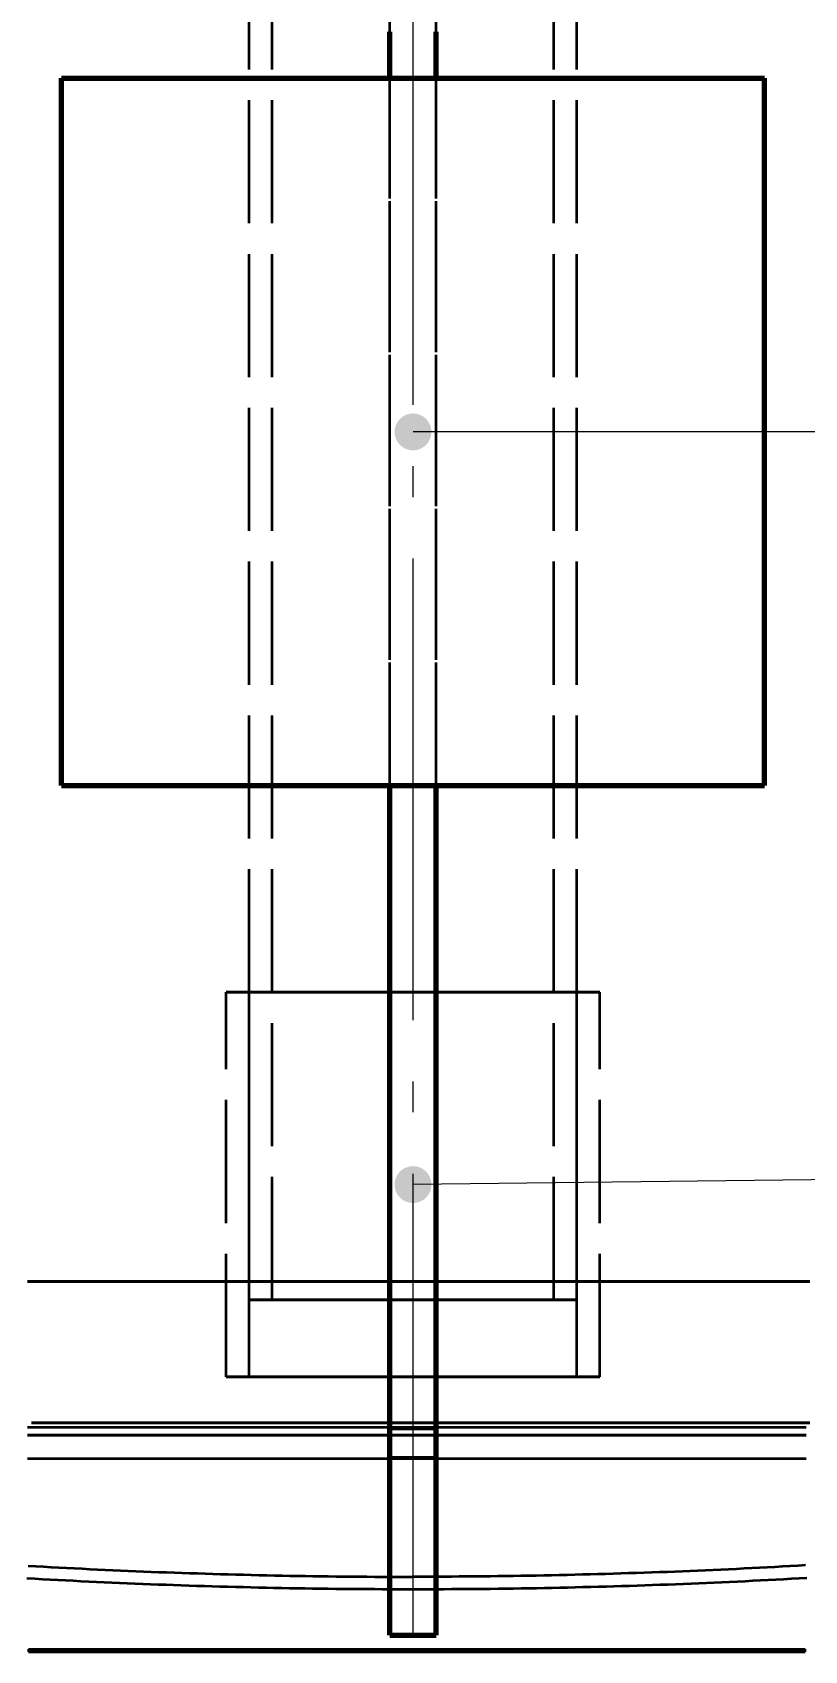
# Model space of a CAD drawing. Header units: millimetres. Extents: x 0 to 2382, y 0 to 420.
# Drawn here: x 145.8 to 170.9, y 167.8 to 220.4 of the extents above; entities that cross this region are included whole.
import ezdxf

# ---------------------------------------------------------------- set-up
doc = ezdxf.new("R2010")
doc.units = ezdxf.units.MM
doc.linetypes.add('IRAM-E-TRAZOS', pattern=[5, 4, -1])
doc.linetypes.add('IRAM-F-TRAZO-PUNTO', pattern=[20, 15, -2, 1, -2])
for name, color, linetype, lineweight in [('01-VISIBLE', 7, 'CONTINUOUS', 70), ('02-OCULTA', 4, 'IRAM-E-TRAZOS', 35), ('03-EJE', 1, 'IRAM-F-TRAZO-PUNTO', 18), ('04-COTA', 3, 'CONTINUOUS', 18), ('08-FINA', 5, 'CONTINUOUS', 18)]:
    doc.layers.add(name, color=color, linetype=linetype, lineweight=lineweight)
doc.styles.add('ISO3098', font='isocpeur.ttf')
doc.dimstyles.new('FLAMA-IRAM', dxfattribs={"dimtxt": 3.5, "dimasz": 3.5, "dimexe": 2, "dimexo": 1.5, "dimgap": 1, "dimtad": 1, "dimdec": 1, "dimtxsty": 'ISO3098', "dimblk": 'IRAM_FLECHA', "dimblk1": 'IRAM_FLECHA', "dimblk2": 'IRAM_FLECHA', "dimcen": 2.5, "dimclrd": 256, "dimclre": 256, "dimclrt": 256, "dimazin": 3, "dimtfac": 1, "dimtmove": 0, "dimatfit": 3, "dimlwd": 18, "dimlwe": 18})

# ---------------------------------------------------------------- blocks, each defined once
blk = doc.blocks.new('IRAM_FLECHA')
blk.add_solid([(0, 0), (-1, 0.125), (-1, -0.125)])

msp = doc.modelspace()

# ---------------------------------------------------------------- hatches: boundary and pattern name
at = {"layer": '08-FINA'}
h = msp.add_hatch(color=7, dxfattribs=at)
h.dxf.hatch_style = 1
edge = h.paths.add_edge_path()
edge.add_arc((158.188, 207.446), 0.6, 0, 360)
h = msp.add_hatch(color=7, dxfattribs=at)
h.dxf.hatch_style = 1
edge = h.paths.add_edge_path()
edge.add_arc((158.188, 182.978), 0.6, 0, 360)

# ---------------------------------------------------------------- linework, layer by layer
at = {"layer": '01-VISIBLE'}
for p, q in [((157.438, 218.946), (157.438, 220.446)), ((158.938, 218.946), (158.938, 220.446)), ((146.764, 195.946), (146.764, 218.946)), ((169.612, 195.946), (169.612, 218.946)), ((157.438, 168.328), (157.438, 195.946)), ((158.938, 168.328), (158.938, 195.946)), ((157.438, 168.328), (158.938, 168.328))]:
    msp.add_line(p, q, dxfattribs=at)
for points in [[(146.764, 218.946), (147.015, 218.946), (147.267, 218.946), (147.518, 218.946), (147.769, 218.946), (148.02, 218.946), (148.271, 218.946), (148.522, 218.946), (148.773, 218.946), (149.024, 218.946), (149.275, 218.946), (149.526, 218.946), (149.777, 218.946), (150.028, 218.946), (150.279, 218.946), (150.531, 218.946), (150.782, 218.946), (151.033, 218.946), (151.284, 218.946), (151.535, 218.946), (151.786, 218.946), (152.037, 218.946), (152.288, 218.946), (152.539, 218.946), (152.79, 218.946), (153.041, 218.946), (153.292, 218.946), (153.543, 218.946), (153.795, 218.946), (154.046, 218.946), (154.297, 218.946), (154.548, 218.946), (154.799, 218.946), (155.05, 218.946), (155.301, 218.946), (155.552, 218.946), (155.803, 218.946), (156.054, 218.946), (156.305, 218.946), (156.556, 218.946), (156.807, 218.946), (157.058, 218.946), (157.31, 218.946), (157.561, 218.946), (157.812, 218.946), (158.063, 218.946), (158.314, 218.946), (158.565, 218.946), (158.816, 218.946), (159.067, 218.946), (159.318, 218.946), (159.569, 218.946), (159.82, 218.946), (160.071, 218.946), (160.322, 218.946), (160.574, 218.946), (160.825, 218.946), (161.076, 218.946), (161.327, 218.946), (161.578, 218.946), (161.829, 218.946), (162.08, 218.946), (162.331, 218.946), (162.582, 218.946), (162.833, 218.946), (163.084, 218.946), (163.335, 218.946), (163.586, 218.946), (163.838, 218.946), (164.089, 218.946), (164.34, 218.946), (164.591, 218.946), (164.842, 218.946), (165.093, 218.946), (165.344, 218.946), (165.595, 218.946), (165.846, 218.946), (166.097, 218.946), (166.348, 218.946), (166.599, 218.946), (166.85, 218.946), (167.102, 218.946), (167.353, 218.946), (167.604, 218.946), (167.855, 218.946), (168.106, 218.946), (168.357, 218.946), (168.608, 218.946), (168.859, 218.946), (169.11, 218.946), (169.361, 218.946), (169.612, 218.946)], [(146.764, 195.946), (147.015, 195.946), (147.267, 195.946), (147.518, 195.946), (147.769, 195.946), (148.02, 195.946), (148.271, 195.946), (148.522, 195.946), (148.773, 195.946), (149.024, 195.946), (149.275, 195.946), (149.526, 195.946), (149.777, 195.946), (150.028, 195.946), (150.279, 195.946), (150.531, 195.946), (150.782, 195.946), (151.033, 195.946), (151.284, 195.946), (151.535, 195.946), (151.786, 195.946), (152.037, 195.946), (152.288, 195.946), (152.539, 195.946), (152.79, 195.946), (153.041, 195.946), (153.292, 195.946), (153.543, 195.946), (153.795, 195.946), (154.046, 195.946), (154.297, 195.946), (154.548, 195.946), (154.799, 195.946), (155.05, 195.946), (155.301, 195.946), (155.552, 195.946), (155.803, 195.946), (156.054, 195.946), (156.305, 195.946), (156.556, 195.946), (156.807, 195.946), (157.058, 195.946), (157.31, 195.946), (157.561, 195.946), (157.812, 195.946), (158.063, 195.946), (158.314, 195.946), (158.565, 195.946), (158.816, 195.946), (159.067, 195.946), (159.318, 195.946), (159.569, 195.946), (159.82, 195.946), (160.071, 195.946), (160.322, 195.946), (160.574, 195.946), (160.825, 195.946), (161.076, 195.946), (161.327, 195.946), (161.578, 195.946), (161.829, 195.946), (162.08, 195.946), (162.331, 195.946), (162.582, 195.946), (162.833, 195.946), (163.084, 195.946), (163.335, 195.946), (163.586, 195.946), (163.838, 195.946), (164.089, 195.946), (164.34, 195.946), (164.591, 195.946), (164.842, 195.946), (165.093, 195.946), (165.344, 195.946), (165.595, 195.946), (165.846, 195.946), (166.097, 195.946), (166.348, 195.946), (166.599, 195.946), (166.85, 195.946), (167.102, 195.946), (167.353, 195.946), (167.604, 195.946), (167.855, 195.946), (168.106, 195.946), (168.357, 195.946), (168.608, 195.946), (168.859, 195.946), (169.11, 195.946), (169.361, 195.946), (169.612, 195.946)], [(145.688, 167.828), (145.938, 167.828), (146.188, 167.828), (146.438, 167.828), (146.688, 167.828), (146.938, 167.828), (147.188, 167.828), (147.438, 167.828), (147.688, 167.828), (147.938, 167.828), (148.188, 167.828), (148.438, 167.828), (148.688, 167.828), (148.938, 167.828), (149.188, 167.828), (149.438, 167.828), (149.688, 167.828), (149.938, 167.828), (150.188, 167.828), (150.438, 167.828), (150.688, 167.828), (150.938, 167.828), (151.188, 167.828), (151.438, 167.828), (151.688, 167.828), (151.938, 167.828), (152.188, 167.828), (152.438, 167.828), (152.688, 167.828), (152.938, 167.828), (153.188, 167.828), (153.438, 167.828), (153.688, 167.828), (153.938, 167.828), (154.188, 167.828), (154.438, 167.828), (154.688, 167.828), (154.938, 167.828), (155.188, 167.828), (155.438, 167.828), (155.688, 167.828), (155.938, 167.828), (156.188, 167.828), (156.438, 167.828), (156.688, 167.828), (156.938, 167.828), (157.188, 167.828), (157.438, 167.828), (157.688, 167.828), (157.938, 167.828), (158.188, 167.828), (158.438, 167.828), (158.688, 167.828), (158.938, 167.828), (159.188, 167.828), (159.438, 167.828), (159.688, 167.828), (159.938, 167.828), (160.188, 167.828), (160.438, 167.828), (160.688, 167.828), (160.938, 167.828), (161.188, 167.828), (161.438, 167.828), (161.688, 167.828), (161.938, 167.828), (162.188, 167.828), (162.438, 167.828), (162.688, 167.828), (162.938, 167.828), (163.188, 167.828), (163.438, 167.828), (163.688, 167.828), (163.938, 167.828), (164.188, 167.828), (164.438, 167.828), (164.688, 167.828), (164.938, 167.828), (165.188, 167.828), (165.438, 167.828), (165.688, 167.828), (165.938, 167.828), (166.188, 167.828), (166.438, 167.828), (166.688, 167.828), (166.938, 167.828), (167.188, 167.828), (167.438, 167.828), (167.688, 167.828), (167.938, 167.828), (168.188, 167.828), (168.438, 167.828), (168.688, 167.828), (168.938, 167.828), (169.188, 167.828), (169.438, 167.828), (169.688, 167.828), (169.938, 167.828), (170.188, 167.828), (170.438, 167.828), (170.688, 167.828), (170.938, 167.828)]]:
    msp.add_lwpolyline(points, dxfattribs=at)
at = {"layer": '02-OCULTA'}
for p, q in [((152.863, 179.228), (152.863, 346.966)), ((153.613, 179.228), (153.613, 346.966)), ((162.763, 179.228), (162.763, 346.966)), ((163.513, 179.228), (163.513, 346.966)), ((157.438, 175.034), (157.438, 312.828)), ((158.938, 175.034), (158.938, 312.828)), ((146.8, 218.946), (146.764, 218.946)), ((146.8, 195.946), (146.8, 218.946)), ((157.438, 195.946), (157.438, 218.946)), ((158.938, 195.946), (158.938, 218.946)), ((169.576, 218.946), (169.612, 218.946)), ((169.576, 195.946), (169.576, 218.946)), ((146.8, 195.946), (146.764, 195.946)), ((169.576, 195.946), (169.612, 195.946)), ((152.113, 176.728), (152.113, 189.228)), ((152.863, 176.728), (152.863, 189.228)), ((163.513, 176.728), (163.513, 189.228)), ((164.263, 176.728), (164.263, 189.228)), ((157.438, 168.328), (157.438, 174.122)), ((158.938, 168.328), (158.938, 174.122)), ((157.438, 168.328), (158.938, 168.328))]:
    msp.add_line(p, q, dxfattribs=at)
for points in [[(146.8, 218.946), (147.051, 218.946), (147.301, 218.946), (147.551, 218.946), (147.801, 218.946), (148.052, 218.946), (148.302, 218.946), (148.552, 218.946), (148.803, 218.946), (149.053, 218.946), (149.303, 218.946), (149.553, 218.946), (149.804, 218.946), (150.054, 218.946), (150.304, 218.946), (150.555, 218.946), (150.805, 218.946), (151.055, 218.946), (151.305, 218.946), (151.556, 218.946), (151.806, 218.946), (152.056, 218.946), (152.307, 218.946), (152.557, 218.946), (152.807, 218.946), (153.057, 218.946), (153.308, 218.946), (153.558, 218.946), (153.808, 218.946), (154.059, 218.946), (154.309, 218.946), (154.559, 218.946), (154.809, 218.946), (155.06, 218.946), (155.31, 218.946), (155.56, 218.946), (155.811, 218.946), (156.061, 218.946), (156.311, 218.946), (156.561, 218.946), (156.812, 218.946), (157.062, 218.946), (157.312, 218.946), (157.563, 218.946), (157.813, 218.946), (158.063, 218.946), (158.313, 218.946), (158.564, 218.946), (158.814, 218.946), (159.064, 218.946), (159.315, 218.946), (159.565, 218.946), (159.815, 218.946), (160.065, 218.946), (160.316, 218.946), (160.566, 218.946), (160.816, 218.946), (161.067, 218.946), (161.317, 218.946), (161.567, 218.946), (161.817, 218.946), (162.068, 218.946), (162.318, 218.946), (162.568, 218.946), (162.819, 218.946), (163.069, 218.946), (163.319, 218.946), (163.569, 218.946), (163.82, 218.946), (164.07, 218.946), (164.32, 218.946), (164.571, 218.946), (164.821, 218.946), (165.071, 218.946), (165.321, 218.946), (165.572, 218.946), (165.822, 218.946), (166.072, 218.946), (166.323, 218.946), (166.573, 218.946), (166.823, 218.946), (167.073, 218.946), (167.324, 218.946), (167.574, 218.946), (167.824, 218.946), (168.075, 218.946), (168.325, 218.946), (168.575, 218.946), (168.825, 218.946), (169.076, 218.946), (169.326, 218.946), (169.576, 218.946)], [(146.8, 195.946), (147.051, 195.946), (147.301, 195.946), (147.551, 195.946), (147.801, 195.946), (148.052, 195.946), (148.302, 195.946), (148.552, 195.946), (148.803, 195.946), (149.053, 195.946), (149.303, 195.946), (149.553, 195.946), (149.804, 195.946), (150.054, 195.946), (150.304, 195.946), (150.555, 195.946), (150.805, 195.946), (151.055, 195.946), (151.305, 195.946), (151.556, 195.946), (151.806, 195.946), (152.056, 195.946), (152.307, 195.946), (152.557, 195.946), (152.807, 195.946), (153.057, 195.946), (153.308, 195.946), (153.558, 195.946), (153.808, 195.946), (154.059, 195.946), (154.309, 195.946), (154.559, 195.946), (154.809, 195.946), (155.06, 195.946), (155.31, 195.946), (155.56, 195.946), (155.811, 195.946), (156.061, 195.946), (156.311, 195.946), (156.561, 195.946), (156.812, 195.946), (157.062, 195.946), (157.312, 195.946), (157.563, 195.946), (157.813, 195.946), (158.063, 195.946), (158.313, 195.946), (158.564, 195.946), (158.814, 195.946), (159.064, 195.946), (159.315, 195.946), (159.565, 195.946), (159.815, 195.946), (160.065, 195.946), (160.316, 195.946), (160.566, 195.946), (160.816, 195.946), (161.067, 195.946), (161.317, 195.946), (161.567, 195.946), (161.817, 195.946), (162.068, 195.946), (162.318, 195.946), (162.568, 195.946), (162.819, 195.946), (163.069, 195.946), (163.319, 195.946), (163.569, 195.946), (163.82, 195.946), (164.07, 195.946), (164.32, 195.946), (164.571, 195.946), (164.821, 195.946), (165.071, 195.946), (165.321, 195.946), (165.572, 195.946), (165.822, 195.946), (166.072, 195.946), (166.323, 195.946), (166.573, 195.946), (166.823, 195.946), (167.073, 195.946), (167.324, 195.946), (167.574, 195.946), (167.824, 195.946), (168.075, 195.946), (168.325, 195.946), (168.575, 195.946), (168.825, 195.946), (169.076, 195.946), (169.326, 195.946), (169.576, 195.946)], [(164.263, 189.228), (164.01, 189.228), (163.757, 189.228), (163.504, 189.228), (163.251, 189.228), (162.998, 189.228), (162.745, 189.228), (162.491, 189.228), (162.238, 189.228), (161.985, 189.228), (161.732, 189.228), (161.479, 189.228), (161.226, 189.228), (160.973, 189.228), (160.72, 189.228), (160.466, 189.228), (160.213, 189.228), (159.96, 189.228), (159.707, 189.228), (159.454, 189.228), (159.201, 189.228), (158.948, 189.228), (158.695, 189.228), (158.441, 189.228), (158.188, 189.228), (157.935, 189.228), (157.682, 189.228), (157.429, 189.228), (157.176, 189.228), (156.923, 189.228), (156.67, 189.228), (156.416, 189.228), (156.163, 189.228), (155.91, 189.228), (155.657, 189.228), (155.404, 189.228), (155.151, 189.228), (154.898, 189.228), (154.645, 189.228), (154.391, 189.228), (154.138, 189.228), (153.885, 189.228), (153.632, 189.228), (153.379, 189.228), (153.126, 189.228), (152.873, 189.228), (152.62, 189.228), (152.366, 189.228), (152.113, 189.228)], [(152.113, 189.228), (152.366, 189.228), (152.62, 189.228), (152.873, 189.228), (153.126, 189.228), (153.379, 189.228), (153.632, 189.228), (153.885, 189.228), (154.138, 189.228), (154.391, 189.228), (154.645, 189.228), (154.898, 189.228), (155.151, 189.228), (155.404, 189.228), (155.657, 189.228), (155.91, 189.228), (156.163, 189.228), (156.416, 189.228), (156.67, 189.228), (156.923, 189.228), (157.176, 189.228), (157.429, 189.228), (157.682, 189.228), (157.935, 189.228), (158.188, 189.228), (158.441, 189.228), (158.695, 189.228), (158.948, 189.228), (159.201, 189.228), (159.454, 189.228), (159.707, 189.228), (159.96, 189.228), (160.213, 189.228), (160.466, 189.228), (160.72, 189.228), (160.973, 189.228), (161.226, 189.228), (161.479, 189.228), (161.732, 189.228), (161.985, 189.228), (162.238, 189.228), (162.491, 189.228), (162.745, 189.228), (162.998, 189.228), (163.251, 189.228), (163.504, 189.228), (163.757, 189.228), (164.01, 189.228), (164.263, 189.228)], [(163.513, 189.228), (163.26, 189.228), (163.006, 189.228), (162.753, 189.228), (162.499, 189.228), (162.245, 189.228), (161.992, 189.228), (161.738, 189.228), (161.485, 189.228), (161.231, 189.228), (160.978, 189.228), (160.724, 189.228), (160.47, 189.228), (160.217, 189.228), (159.963, 189.228), (159.71, 189.228), (159.456, 189.228), (159.203, 189.228), (158.949, 189.228), (158.695, 189.228), (158.442, 189.228), (158.188, 189.228), (157.935, 189.228), (157.681, 189.228), (157.428, 189.228), (157.174, 189.228), (156.92, 189.228), (156.667, 189.228), (156.413, 189.228), (156.16, 189.228), (155.906, 189.228), (155.653, 189.228), (155.399, 189.228), (155.145, 189.228), (154.892, 189.228), (154.638, 189.228), (154.385, 189.228), (154.131, 189.228), (153.878, 189.228), (153.624, 189.228), (153.37, 189.228), (153.117, 189.228), (152.863, 189.228)], [(152.863, 189.228), (153.117, 189.228), (153.37, 189.228), (153.624, 189.228), (153.878, 189.228), (154.131, 189.228), (154.385, 189.228), (154.638, 189.228), (154.892, 189.228), (155.145, 189.228), (155.399, 189.228), (155.653, 189.228), (155.906, 189.228), (156.16, 189.228), (156.413, 189.228), (156.667, 189.228), (156.92, 189.228), (157.174, 189.228), (157.428, 189.228), (157.681, 189.228), (157.935, 189.228), (158.188, 189.228), (158.442, 189.228), (158.695, 189.228), (158.949, 189.228), (159.203, 189.228), (159.456, 189.228), (159.71, 189.228), (159.963, 189.228), (160.217, 189.228), (160.47, 189.228), (160.724, 189.228), (160.978, 189.228), (161.231, 189.228), (161.485, 189.228), (161.738, 189.228), (161.992, 189.228), (162.245, 189.228), (162.499, 189.228), (162.753, 189.228), (163.006, 189.228), (163.26, 189.228), (163.513, 189.228)], [(170.965, 179.828), (170.715, 179.828), (170.464, 179.828), (170.214, 179.828), (169.963, 179.828), (169.713, 179.828), (169.462, 179.828), (169.212, 179.828), (168.961, 179.828), (168.711, 179.828), (168.46, 179.828), (168.21, 179.828), (167.959, 179.828), (167.709, 179.828), (167.458, 179.828), (167.207, 179.828), (166.957, 179.828), (166.706, 179.828), (166.456, 179.828), (166.205, 179.828), (165.955, 179.828), (165.704, 179.828), (165.454, 179.828), (165.203, 179.828), (164.953, 179.828), (164.702, 179.828), (164.452, 179.828), (164.201, 179.828), (163.951, 179.828), (163.7, 179.828), (163.45, 179.828), (163.199, 179.828), (162.948, 179.828), (162.698, 179.828), (162.447, 179.828), (162.197, 179.828), (161.946, 179.828), (161.696, 179.828), (161.445, 179.828), (161.195, 179.828), (160.944, 179.828), (160.694, 179.828), (160.443, 179.828), (160.193, 179.828), (159.942, 179.828), (159.692, 179.828), (159.441, 179.828), (159.19, 179.828), (158.94, 179.828), (158.689, 179.828), (158.439, 179.828), (158.188, 179.828), (157.938, 179.828), (157.687, 179.828), (157.437, 179.828), (157.186, 179.828), (156.936, 179.828), (156.685, 179.828), (156.435, 179.828), (156.184, 179.828), (155.934, 179.828), (155.683, 179.828), (155.432, 179.828), (155.182, 179.828), (154.931, 179.828), (154.681, 179.828), (154.43, 179.828), (154.18, 179.828), (153.929, 179.828), (153.679, 179.828), (153.428, 179.828), (153.178, 179.828), (152.927, 179.828), (152.677, 179.828), (152.426, 179.828), (152.176, 179.828), (151.925, 179.828), (151.675, 179.828), (151.424, 179.828), (151.173, 179.828), (150.923, 179.828), (150.672, 179.828), (150.422, 179.828), (150.171, 179.828), (149.921, 179.828), (149.67, 179.828), (149.42, 179.828), (149.169, 179.828), (148.919, 179.828), (148.668, 179.828), (148.418, 179.828), (148.167, 179.828), (147.917, 179.828), (147.666, 179.828), (147.415, 179.828), (147.165, 179.828), (146.914, 179.828), (146.664, 179.828), (146.413, 179.828), (146.163, 179.828), (145.912, 179.828), (145.662, 179.828)], [(145.662, 179.828), (145.912, 179.828), (146.163, 179.828), (146.413, 179.828), (146.664, 179.828), (146.914, 179.828), (147.165, 179.828), (147.415, 179.828), (147.666, 179.828), (147.917, 179.828), (148.167, 179.828), (148.418, 179.828), (148.668, 179.828), (148.919, 179.828), (149.169, 179.828), (149.42, 179.828), (149.67, 179.828), (149.921, 179.828), (150.171, 179.828), (150.422, 179.828), (150.672, 179.828), (150.923, 179.828), (151.173, 179.828), (151.424, 179.828), (151.675, 179.828), (151.925, 179.828), (152.176, 179.828), (152.426, 179.828), (152.677, 179.828), (152.927, 179.828), (153.178, 179.828), (153.428, 179.828), (153.679, 179.828), (153.929, 179.828), (154.18, 179.828), (154.43, 179.828), (154.681, 179.828), (154.931, 179.828), (155.182, 179.828), (155.432, 179.828), (155.683, 179.828), (155.934, 179.828), (156.184, 179.828), (156.435, 179.828), (156.685, 179.828), (156.936, 179.828), (157.186, 179.828), (157.437, 179.828), (157.687, 179.828), (157.938, 179.828), (158.188, 179.828), (158.439, 179.828), (158.689, 179.828), (158.94, 179.828), (159.19, 179.828), (159.441, 179.828), (159.692, 179.828), (159.942, 179.828), (160.193, 179.828), (160.443, 179.828), (160.694, 179.828), (160.944, 179.828), (161.195, 179.828), (161.445, 179.828), (161.696, 179.828), (161.946, 179.828), (162.197, 179.828), (162.447, 179.828), (162.698, 179.828), (162.948, 179.828), (163.199, 179.828), (163.45, 179.828), (163.7, 179.828), (163.951, 179.828), (164.201, 179.828), (164.452, 179.828), (164.702, 179.828), (164.953, 179.828), (165.203, 179.828), (165.454, 179.828), (165.704, 179.828), (165.955, 179.828), (166.205, 179.828), (166.456, 179.828), (166.706, 179.828), (166.957, 179.828), (167.207, 179.828), (167.458, 179.828), (167.709, 179.828), (167.959, 179.828), (168.21, 179.828), (168.46, 179.828), (168.711, 179.828), (168.961, 179.828), (169.212, 179.828), (169.462, 179.828), (169.713, 179.828), (169.963, 179.828), (170.214, 179.828), (170.464, 179.828), (170.715, 179.828), (170.965, 179.828)], [(171.084, 179.828), (170.834, 179.828), (170.583, 179.828), (170.333, 179.828), (170.082, 179.828), (169.832, 179.828), (169.582, 179.828), (169.331, 179.828), (169.081, 179.828), (168.83, 179.828), (168.58, 179.828), (168.33, 179.828), (168.079, 179.828), (167.829, 179.828), (167.578, 179.828), (167.328, 179.828), (167.078, 179.828), (166.827, 179.828), (166.577, 179.828), (166.326, 179.828), (166.076, 179.828), (165.826, 179.828), (165.575, 179.828), (165.325, 179.828), (165.074, 179.828), (164.824, 179.828), (164.574, 179.828), (164.323, 179.828), (164.073, 179.828), (163.822, 179.828), (163.572, 179.828), (163.322, 179.828), (163.071, 179.828), (162.821, 179.828), (162.57, 179.828), (162.32, 179.828), (162.07, 179.828), (161.819, 179.828), (161.569, 179.828), (161.318, 179.828), (161.068, 179.828), (160.818, 179.828), (160.567, 179.828), (160.317, 179.828), (160.066, 179.828), (159.816, 179.828), (159.566, 179.828), (159.315, 179.828), (159.065, 179.828), (158.814, 179.828), (158.564, 179.828), (158.314, 179.828), (158.063, 179.828), (157.813, 179.828), (157.562, 179.828), (157.312, 179.828), (157.062, 179.828), (156.811, 179.828), (156.561, 179.828), (156.31, 179.828), (156.06, 179.828), (155.81, 179.828), (155.559, 179.828), (155.309, 179.828), (155.058, 179.828), (154.808, 179.828), (154.558, 179.828), (154.307, 179.828), (154.057, 179.828), (153.806, 179.828), (153.556, 179.828), (153.305, 179.828), (153.055, 179.828), (152.805, 179.828), (152.554, 179.828), (152.304, 179.828), (152.053, 179.828), (151.803, 179.828), (151.553, 179.828), (151.302, 179.828), (151.052, 179.828), (150.801, 179.828), (150.551, 179.828), (150.301, 179.828), (150.05, 179.828), (149.8, 179.828), (149.549, 179.828), (149.299, 179.828), (149.049, 179.828), (148.798, 179.828), (148.548, 179.828), (148.297, 179.828), (148.047, 179.828), (147.797, 179.828), (147.546, 179.828), (147.296, 179.828), (147.045, 179.828), (146.795, 179.828), (146.545, 179.828), (146.294, 179.828), (146.044, 179.828), (145.793, 179.828)], [(145.793, 179.828), (146.044, 179.828), (146.294, 179.828), (146.545, 179.828), (146.795, 179.828), (147.045, 179.828), (147.296, 179.828), (147.546, 179.828), (147.797, 179.828), (148.047, 179.828), (148.297, 179.828), (148.548, 179.828), (148.798, 179.828), (149.049, 179.828), (149.299, 179.828), (149.549, 179.828), (149.8, 179.828), (150.05, 179.828), (150.301, 179.828), (150.551, 179.828), (150.801, 179.828), (151.052, 179.828), (151.302, 179.828), (151.553, 179.828), (151.803, 179.828), (152.053, 179.828), (152.304, 179.828), (152.554, 179.828), (152.805, 179.828), (153.055, 179.828), (153.305, 179.828), (153.556, 179.828), (153.806, 179.828), (154.057, 179.828), (154.307, 179.828), (154.558, 179.828), (154.808, 179.828), (155.058, 179.828), (155.309, 179.828), (155.559, 179.828), (155.81, 179.828), (156.06, 179.828), (156.31, 179.828), (156.561, 179.828), (156.811, 179.828), (157.062, 179.828), (157.312, 179.828), (157.562, 179.828), (157.813, 179.828), (158.063, 179.828), (158.314, 179.828), (158.564, 179.828), (158.814, 179.828), (159.065, 179.828), (159.315, 179.828), (159.566, 179.828), (159.816, 179.828), (160.066, 179.828), (160.317, 179.828), (160.567, 179.828), (160.818, 179.828), (161.068, 179.828), (161.318, 179.828), (161.569, 179.828), (161.819, 179.828), (162.07, 179.828), (162.32, 179.828), (162.57, 179.828), (162.821, 179.828), (163.071, 179.828), (163.322, 179.828), (163.572, 179.828), (163.822, 179.828), (164.073, 179.828), (164.323, 179.828), (164.574, 179.828), (164.824, 179.828), (165.074, 179.828), (165.325, 179.828), (165.575, 179.828), (165.826, 179.828), (166.076, 179.828), (166.326, 179.828), (166.577, 179.828), (166.827, 179.828), (167.078, 179.828), (167.328, 179.828), (167.578, 179.828), (167.829, 179.828), (168.079, 179.828), (168.33, 179.828), (168.58, 179.828), (168.83, 179.828), (169.081, 179.828), (169.331, 179.828), (169.582, 179.828), (169.832, 179.828), (170.082, 179.828), (170.333, 179.828), (170.583, 179.828), (170.834, 179.828), (171.084, 179.828)], [(163.513, 179.228), (163.26, 179.228), (163.006, 179.228), (162.753, 179.228), (162.499, 179.228), (162.245, 179.228), (161.992, 179.228), (161.738, 179.228), (161.485, 179.228), (161.231, 179.228), (160.978, 179.228), (160.724, 179.228), (160.47, 179.228), (160.217, 179.228), (159.963, 179.228), (159.71, 179.228), (159.456, 179.228), (159.203, 179.228), (158.949, 179.228), (158.695, 179.228), (158.442, 179.228), (158.188, 179.228), (157.935, 179.228), (157.681, 179.228), (157.428, 179.228), (157.174, 179.228), (156.92, 179.228), (156.667, 179.228), (156.413, 179.228), (156.16, 179.228), (155.906, 179.228), (155.653, 179.228), (155.399, 179.228), (155.145, 179.228), (154.892, 179.228), (154.638, 179.228), (154.385, 179.228), (154.131, 179.228), (153.878, 179.228), (153.624, 179.228), (153.37, 179.228), (153.117, 179.228), (152.863, 179.228)], [(152.863, 179.228), (153.117, 179.228), (153.37, 179.228), (153.624, 179.228), (153.878, 179.228), (154.131, 179.228), (154.385, 179.228), (154.638, 179.228), (154.892, 179.228), (155.145, 179.228), (155.399, 179.228), (155.653, 179.228), (155.906, 179.228), (156.16, 179.228), (156.413, 179.228), (156.667, 179.228), (156.92, 179.228), (157.174, 179.228), (157.428, 179.228), (157.681, 179.228), (157.935, 179.228), (158.188, 179.228), (158.442, 179.228), (158.695, 179.228), (158.949, 179.228), (159.203, 179.228), (159.456, 179.228), (159.71, 179.228), (159.963, 179.228), (160.217, 179.228), (160.47, 179.228), (160.724, 179.228), (160.978, 179.228), (161.231, 179.228), (161.485, 179.228), (161.738, 179.228), (161.992, 179.228), (162.245, 179.228), (162.499, 179.228), (162.753, 179.228), (163.006, 179.228), (163.26, 179.228), (163.513, 179.228)], [(162.763, 179.228), (162.509, 179.228), (162.255, 179.228), (162.001, 179.228), (161.747, 179.228), (161.493, 179.228), (161.238, 179.228), (160.984, 179.228), (160.73, 179.228), (160.476, 179.228), (160.222, 179.228), (159.968, 179.228), (159.713, 179.228), (159.459, 179.228), (159.205, 179.228), (158.951, 179.228), (158.697, 179.228), (158.442, 179.228), (158.188, 179.228), (157.934, 179.228), (157.68, 179.228), (157.426, 179.228), (157.172, 179.228), (156.917, 179.228), (156.663, 179.228), (156.409, 179.228), (156.155, 179.228), (155.901, 179.228), (155.647, 179.228), (155.392, 179.228), (155.138, 179.228), (154.884, 179.228), (154.63, 179.228), (154.376, 179.228), (154.122, 179.228), (153.868, 179.228), (153.613, 179.228)], [(153.613, 179.228), (153.868, 179.228), (154.122, 179.228), (154.376, 179.228), (154.63, 179.228), (154.884, 179.228), (155.138, 179.228), (155.392, 179.228), (155.647, 179.228), (155.901, 179.228), (156.155, 179.228), (156.409, 179.228), (156.663, 179.228), (156.917, 179.228), (157.172, 179.228), (157.426, 179.228), (157.68, 179.228), (157.934, 179.228), (158.188, 179.228), (158.442, 179.228), (158.697, 179.228), (158.951, 179.228), (159.205, 179.228), (159.459, 179.228), (159.713, 179.228), (159.968, 179.228), (160.222, 179.228), (160.476, 179.228), (160.73, 179.228), (160.984, 179.228), (161.238, 179.228), (161.493, 179.228), (161.747, 179.228), (162.001, 179.228), (162.255, 179.228), (162.509, 179.228), (162.763, 179.228)], [(164.263, 176.728), (164.01, 176.728), (163.757, 176.728), (163.504, 176.728), (163.251, 176.728), (162.998, 176.728), (162.745, 176.728), (162.491, 176.728), (162.238, 176.728), (161.985, 176.728), (161.732, 176.728), (161.479, 176.728), (161.226, 176.728), (160.973, 176.728), (160.72, 176.728), (160.466, 176.728), (160.213, 176.728), (159.96, 176.728), (159.707, 176.728), (159.454, 176.728), (159.201, 176.728), (158.948, 176.728), (158.695, 176.728), (158.441, 176.728), (158.188, 176.728), (157.935, 176.728), (157.682, 176.728), (157.429, 176.728), (157.176, 176.728), (156.923, 176.728), (156.67, 176.728), (156.416, 176.728), (156.163, 176.728), (155.91, 176.728), (155.657, 176.728), (155.404, 176.728), (155.151, 176.728), (154.898, 176.728), (154.645, 176.728), (154.391, 176.728), (154.138, 176.728), (153.885, 176.728), (153.632, 176.728), (153.379, 176.728), (153.126, 176.728), (152.873, 176.728), (152.62, 176.728), (152.366, 176.728), (152.113, 176.728)], [(152.113, 176.728), (152.366, 176.728), (152.62, 176.728), (152.873, 176.728), (153.126, 176.728), (153.379, 176.728), (153.632, 176.728), (153.885, 176.728), (154.138, 176.728), (154.391, 176.728), (154.645, 176.728), (154.898, 176.728), (155.151, 176.728), (155.404, 176.728), (155.657, 176.728), (155.91, 176.728), (156.163, 176.728), (156.416, 176.728), (156.67, 176.728), (156.923, 176.728), (157.176, 176.728), (157.429, 176.728), (157.682, 176.728), (157.935, 176.728), (158.188, 176.728), (158.441, 176.728), (158.695, 176.728), (158.948, 176.728), (159.201, 176.728), (159.454, 176.728), (159.707, 176.728), (159.96, 176.728), (160.213, 176.728), (160.466, 176.728), (160.72, 176.728), (160.973, 176.728), (161.226, 176.728), (161.479, 176.728), (161.732, 176.728), (161.985, 176.728), (162.238, 176.728), (162.491, 176.728), (162.745, 176.728), (162.998, 176.728), (163.251, 176.728), (163.504, 176.728), (163.757, 176.728), (164.01, 176.728), (164.263, 176.728)], [(163.513, 176.728), (163.26, 176.728), (163.006, 176.728), (162.753, 176.728), (162.499, 176.728), (162.245, 176.728), (161.992, 176.728), (161.738, 176.728), (161.485, 176.728), (161.231, 176.728), (160.978, 176.728), (160.724, 176.728), (160.47, 176.728), (160.217, 176.728), (159.963, 176.728), (159.71, 176.728), (159.456, 176.728), (159.203, 176.728), (158.949, 176.728), (158.695, 176.728), (158.442, 176.728), (158.188, 176.728), (157.935, 176.728), (157.681, 176.728), (157.428, 176.728), (157.174, 176.728), (156.92, 176.728), (156.667, 176.728), (156.413, 176.728), (156.16, 176.728), (155.906, 176.728), (155.653, 176.728), (155.399, 176.728), (155.145, 176.728), (154.892, 176.728), (154.638, 176.728), (154.385, 176.728), (154.131, 176.728), (153.878, 176.728), (153.624, 176.728), (153.37, 176.728), (153.117, 176.728), (152.863, 176.728)], [(152.863, 176.728), (153.117, 176.728), (153.37, 176.728), (153.624, 176.728), (153.878, 176.728), (154.131, 176.728), (154.385, 176.728), (154.638, 176.728), (154.892, 176.728), (155.145, 176.728), (155.399, 176.728), (155.653, 176.728), (155.906, 176.728), (156.16, 176.728), (156.413, 176.728), (156.667, 176.728), (156.92, 176.728), (157.174, 176.728), (157.428, 176.728), (157.681, 176.728), (157.935, 176.728), (158.188, 176.728), (158.442, 176.728), (158.695, 176.728), (158.949, 176.728), (159.203, 176.728), (159.456, 176.728), (159.71, 176.728), (159.963, 176.728), (160.217, 176.728), (160.47, 176.728), (160.724, 176.728), (160.978, 176.728), (161.231, 176.728), (161.485, 176.728), (161.738, 176.728), (161.992, 176.728), (162.245, 176.728), (162.499, 176.728), (162.753, 176.728), (163.006, 176.728), (163.26, 176.728), (163.513, 176.728)], [(171.084, 175.228), (170.834, 175.228), (170.583, 175.228), (170.333, 175.228), (170.082, 175.228), (169.832, 175.228), (169.582, 175.228), (169.331, 175.228), (169.081, 175.228), (168.83, 175.228), (168.58, 175.228), (168.33, 175.228), (168.079, 175.228), (167.829, 175.228), (167.578, 175.228), (167.328, 175.228), (167.078, 175.228), (166.827, 175.228), (166.577, 175.228), (166.326, 175.228), (166.076, 175.228), (165.826, 175.228), (165.575, 175.228), (165.325, 175.228), (165.074, 175.228), (164.824, 175.228), (164.574, 175.228), (164.323, 175.228), (164.073, 175.228), (163.822, 175.228), (163.572, 175.228), (163.322, 175.228), (163.071, 175.228), (162.821, 175.228), (162.57, 175.228), (162.32, 175.228), (162.07, 175.228), (161.819, 175.228), (161.569, 175.228), (161.318, 175.228), (161.068, 175.228), (160.818, 175.228), (160.567, 175.228), (160.317, 175.228), (160.066, 175.228), (159.816, 175.228), (159.566, 175.228), (159.315, 175.228), (159.065, 175.228), (158.814, 175.228), (158.564, 175.228), (158.314, 175.228), (158.063, 175.228), (157.813, 175.228), (157.562, 175.228), (157.312, 175.228), (157.062, 175.228), (156.811, 175.228), (156.561, 175.228), (156.31, 175.228), (156.06, 175.228), (155.81, 175.228), (155.559, 175.228), (155.309, 175.228), (155.058, 175.228), (154.808, 175.228), (154.558, 175.228), (154.307, 175.228), (154.057, 175.228), (153.806, 175.228), (153.556, 175.228), (153.305, 175.228), (153.055, 175.228), (152.805, 175.228), (152.554, 175.228), (152.304, 175.228), (152.053, 175.228), (151.803, 175.228), (151.553, 175.228), (151.302, 175.228), (151.052, 175.228), (150.801, 175.228), (150.551, 175.228), (150.301, 175.228), (150.05, 175.228), (149.8, 175.228), (149.549, 175.228), (149.299, 175.228), (149.049, 175.228), (148.798, 175.228), (148.548, 175.228), (148.297, 175.228), (148.047, 175.228), (147.797, 175.228), (147.546, 175.228), (147.296, 175.228), (147.045, 175.228), (146.795, 175.228), (146.545, 175.228), (146.294, 175.228), (146.044, 175.228), (145.793, 175.228)], [(145.793, 175.228), (146.044, 175.228), (146.294, 175.228), (146.545, 175.228), (146.795, 175.228), (147.045, 175.228), (147.296, 175.228), (147.546, 175.228), (147.797, 175.228), (148.047, 175.228), (148.297, 175.228), (148.548, 175.228), (148.798, 175.228), (149.049, 175.228), (149.299, 175.228), (149.549, 175.228), (149.8, 175.228), (150.05, 175.228), (150.301, 175.228), (150.551, 175.228), (150.801, 175.228), (151.052, 175.228), (151.302, 175.228), (151.553, 175.228), (151.803, 175.228), (152.053, 175.228), (152.304, 175.228), (152.554, 175.228), (152.805, 175.228), (153.055, 175.228), (153.305, 175.228), (153.556, 175.228), (153.806, 175.228), (154.057, 175.228), (154.307, 175.228), (154.558, 175.228), (154.808, 175.228), (155.058, 175.228), (155.309, 175.228), (155.559, 175.228), (155.81, 175.228), (156.06, 175.228), (156.31, 175.228), (156.561, 175.228), (156.811, 175.228), (157.062, 175.228), (157.312, 175.228), (157.562, 175.228), (157.813, 175.228), (158.063, 175.228), (158.314, 175.228), (158.564, 175.228), (158.814, 175.228), (159.065, 175.228), (159.315, 175.228), (159.566, 175.228), (159.816, 175.228), (160.066, 175.228), (160.317, 175.228), (160.567, 175.228), (160.818, 175.228), (161.068, 175.228), (161.318, 175.228), (161.569, 175.228), (161.819, 175.228), (162.07, 175.228), (162.32, 175.228), (162.57, 175.228), (162.821, 175.228), (163.071, 175.228), (163.322, 175.228), (163.572, 175.228), (163.822, 175.228), (164.073, 175.228), (164.323, 175.228), (164.574, 175.228), (164.824, 175.228), (165.074, 175.228), (165.325, 175.228), (165.575, 175.228), (165.826, 175.228), (166.076, 175.228), (166.326, 175.228), (166.577, 175.228), (166.827, 175.228), (167.078, 175.228), (167.328, 175.228), (167.578, 175.228), (167.829, 175.228), (168.079, 175.228), (168.33, 175.228), (168.58, 175.228), (168.83, 175.228), (169.081, 175.228), (169.331, 175.228), (169.582, 175.228), (169.832, 175.228), (170.082, 175.228), (170.333, 175.228), (170.583, 175.228), (170.834, 175.228), (171.084, 175.228)], [(170.965, 175.078), (170.715, 175.078), (170.464, 175.078), (170.214, 175.078), (169.963, 175.078), (169.713, 175.078), (169.462, 175.078), (169.212, 175.078), (168.961, 175.078), (168.711, 175.078), (168.46, 175.078), (168.21, 175.078), (167.959, 175.078), (167.709, 175.078), (167.458, 175.078), (167.207, 175.078), (166.957, 175.078), (166.706, 175.078), (166.456, 175.078), (166.205, 175.078), (165.955, 175.078), (165.704, 175.078), (165.454, 175.078), (165.203, 175.078), (164.953, 175.078), (164.702, 175.078), (164.452, 175.078), (164.201, 175.078), (163.951, 175.078), (163.7, 175.078), (163.45, 175.078), (163.199, 175.078), (162.948, 175.078), (162.698, 175.078), (162.447, 175.078), (162.197, 175.078), (161.946, 175.078), (161.696, 175.078), (161.445, 175.078), (161.195, 175.078), (160.944, 175.078), (160.694, 175.078), (160.443, 175.078), (160.193, 175.078), (159.942, 175.078), (159.692, 175.078), (159.441, 175.078), (159.19, 175.078), (158.94, 175.078), (158.689, 175.078), (158.439, 175.078), (158.188, 175.078), (157.938, 175.078), (157.687, 175.078), (157.437, 175.078), (157.186, 175.078), (156.936, 175.078), (156.685, 175.078), (156.435, 175.078), (156.184, 175.078), (155.934, 175.078), (155.683, 175.078), (155.432, 175.078), (155.182, 175.078), (154.931, 175.078), (154.681, 175.078), (154.43, 175.078), (154.18, 175.078), (153.929, 175.078), (153.679, 175.078), (153.428, 175.078), (153.178, 175.078), (152.927, 175.078), (152.677, 175.078), (152.426, 175.078), (152.176, 175.078), (151.925, 175.078), (151.675, 175.078), (151.424, 175.078), (151.173, 175.078), (150.923, 175.078), (150.672, 175.078), (150.422, 175.078), (150.171, 175.078), (149.921, 175.078), (149.67, 175.078), (149.42, 175.078), (149.169, 175.078), (148.919, 175.078), (148.668, 175.078), (148.418, 175.078), (148.167, 175.078), (147.917, 175.078), (147.666, 175.078), (147.415, 175.078), (147.165, 175.078), (146.914, 175.078), (146.664, 175.078), (146.413, 175.078), (146.163, 175.078), (145.912, 175.078), (145.662, 175.078)], [(170.965, 175.078), (170.715, 175.078), (170.464, 175.078), (170.214, 175.078), (169.963, 175.078), (169.713, 175.078), (169.462, 175.078), (169.212, 175.078), (168.961, 175.078), (168.711, 175.078), (168.46, 175.078), (168.21, 175.078), (167.959, 175.078), (167.709, 175.078), (167.458, 175.078), (167.207, 175.078), (166.957, 175.078), (166.706, 175.078), (166.456, 175.078), (166.205, 175.078), (165.955, 175.078), (165.704, 175.078), (165.454, 175.078), (165.203, 175.078), (164.953, 175.078), (164.702, 175.078), (164.452, 175.078), (164.201, 175.078), (163.951, 175.078), (163.7, 175.078), (163.45, 175.078), (163.199, 175.078), (162.948, 175.078), (162.698, 175.078), (162.447, 175.078), (162.197, 175.078), (161.946, 175.078), (161.696, 175.078), (161.445, 175.078), (161.195, 175.078), (160.944, 175.078), (160.694, 175.078), (160.443, 175.078), (160.193, 175.078), (159.942, 175.078), (159.692, 175.078), (159.441, 175.078), (159.19, 175.078), (158.94, 175.078), (158.689, 175.078), (158.439, 175.078), (158.188, 175.078), (157.938, 175.078), (157.687, 175.078), (157.437, 175.078), (157.186, 175.078), (156.936, 175.078), (156.685, 175.078), (156.435, 175.078), (156.184, 175.078), (155.934, 175.078), (155.683, 175.078), (155.432, 175.078), (155.182, 175.078), (154.931, 175.078), (154.681, 175.078), (154.43, 175.078), (154.18, 175.078), (153.929, 175.078), (153.679, 175.078), (153.428, 175.078), (153.178, 175.078), (152.927, 175.078), (152.677, 175.078), (152.426, 175.078), (152.176, 175.078), (151.925, 175.078), (151.675, 175.078), (151.424, 175.078), (151.173, 175.078), (150.923, 175.078), (150.672, 175.078), (150.422, 175.078), (150.171, 175.078), (149.921, 175.078), (149.67, 175.078), (149.42, 175.078), (149.169, 175.078), (148.919, 175.078), (148.668, 175.078), (148.418, 175.078), (148.167, 175.078), (147.917, 175.078), (147.666, 175.078), (147.415, 175.078), (147.165, 175.078), (146.914, 175.078), (146.664, 175.078), (146.413, 175.078), (146.163, 175.078), (145.912, 175.078), (145.662, 175.078)], [(170.965, 174.828), (170.715, 174.828), (170.464, 174.828), (170.214, 174.828), (169.963, 174.828), (169.713, 174.828), (169.462, 174.828), (169.212, 174.828), (168.961, 174.828), (168.711, 174.828), (168.46, 174.828), (168.21, 174.828), (167.959, 174.828), (167.709, 174.828), (167.458, 174.828), (167.207, 174.828), (166.957, 174.828), (166.706, 174.828), (166.456, 174.828), (166.205, 174.828), (165.955, 174.828), (165.704, 174.828), (165.454, 174.828), (165.203, 174.828), (164.953, 174.828), (164.702, 174.828), (164.452, 174.828), (164.201, 174.828), (163.951, 174.828), (163.7, 174.828), (163.45, 174.828), (163.199, 174.828), (162.948, 174.828), (162.698, 174.828), (162.447, 174.828), (162.197, 174.828), (161.946, 174.828), (161.696, 174.828), (161.445, 174.828), (161.195, 174.828), (160.944, 174.828), (160.694, 174.828), (160.443, 174.828), (160.193, 174.828), (159.942, 174.828), (159.692, 174.828), (159.441, 174.828), (159.19, 174.828), (158.94, 174.828), (158.689, 174.828), (158.439, 174.828), (158.188, 174.828), (157.938, 174.828), (157.687, 174.828), (157.437, 174.828), (157.186, 174.828), (156.936, 174.828), (156.685, 174.828), (156.435, 174.828), (156.184, 174.828), (155.934, 174.828), (155.683, 174.828), (155.432, 174.828), (155.182, 174.828), (154.931, 174.828), (154.681, 174.828), (154.43, 174.828), (154.18, 174.828), (153.929, 174.828), (153.679, 174.828), (153.428, 174.828), (153.178, 174.828), (152.927, 174.828), (152.677, 174.828), (152.426, 174.828), (152.176, 174.828), (151.925, 174.828), (151.675, 174.828), (151.424, 174.828), (151.173, 174.828), (150.923, 174.828), (150.672, 174.828), (150.422, 174.828), (150.171, 174.828), (149.921, 174.828), (149.67, 174.828), (149.42, 174.828), (149.169, 174.828), (148.919, 174.828), (148.668, 174.828), (148.418, 174.828), (148.167, 174.828), (147.917, 174.828), (147.666, 174.828), (147.415, 174.828), (147.165, 174.828), (146.914, 174.828), (146.664, 174.828), (146.413, 174.828), (146.163, 174.828), (145.912, 174.828), (145.662, 174.828)], [(145.662, 174.828), (145.912, 174.828), (146.163, 174.828), (146.413, 174.828), (146.664, 174.828), (146.914, 174.828), (147.165, 174.828), (147.415, 174.828), (147.666, 174.828), (147.917, 174.828), (148.167, 174.828), (148.418, 174.828), (148.668, 174.828), (148.919, 174.828), (149.169, 174.828), (149.42, 174.828), (149.67, 174.828), (149.921, 174.828), (150.171, 174.828), (150.422, 174.828), (150.672, 174.828), (150.923, 174.828), (151.173, 174.828), (151.424, 174.828), (151.675, 174.828), (151.925, 174.828), (152.176, 174.828), (152.426, 174.828), (152.677, 174.828), (152.927, 174.828), (153.178, 174.828), (153.428, 174.828), (153.679, 174.828), (153.929, 174.828), (154.18, 174.828), (154.43, 174.828), (154.681, 174.828), (154.931, 174.828), (155.182, 174.828), (155.432, 174.828), (155.683, 174.828), (155.934, 174.828), (156.184, 174.828), (156.435, 174.828), (156.685, 174.828), (156.936, 174.828), (157.186, 174.828), (157.437, 174.828), (157.687, 174.828), (157.938, 174.828), (158.188, 174.828), (158.439, 174.828), (158.689, 174.828), (158.94, 174.828), (159.19, 174.828), (159.441, 174.828), (159.692, 174.828), (159.942, 174.828), (160.193, 174.828), (160.443, 174.828), (160.694, 174.828), (160.944, 174.828), (161.195, 174.828), (161.445, 174.828), (161.696, 174.828), (161.946, 174.828), (162.197, 174.828), (162.447, 174.828), (162.698, 174.828), (162.948, 174.828), (163.199, 174.828), (163.45, 174.828), (163.7, 174.828), (163.951, 174.828), (164.201, 174.828), (164.452, 174.828), (164.702, 174.828), (164.953, 174.828), (165.203, 174.828), (165.454, 174.828), (165.704, 174.828), (165.955, 174.828), (166.205, 174.828), (166.456, 174.828), (166.706, 174.828), (166.957, 174.828), (167.207, 174.828), (167.458, 174.828), (167.709, 174.828), (167.959, 174.828), (168.21, 174.828), (168.46, 174.828), (168.711, 174.828), (168.961, 174.828), (169.212, 174.828), (169.462, 174.828), (169.713, 174.828), (169.963, 174.828), (170.214, 174.828), (170.464, 174.828), (170.715, 174.828), (170.965, 174.828)], [(157.438, 175.034), (157.688, 175.035), (157.938, 175.036), (158.188, 175.036), (158.438, 175.036), (158.688, 175.035), (158.938, 175.034)], [(157.438, 174.578), (157.438, 174.654), (157.438, 174.73), (157.438, 174.806), (157.438, 174.882), (157.438, 174.958), (157.438, 175.034)], [(158.938, 174.578), (158.938, 174.654), (158.938, 174.73), (158.938, 174.806), (158.938, 174.882), (158.938, 174.958), (158.938, 175.034)], [(157.438, 174.122), (157.438, 174.198), (157.438, 174.274), (157.438, 174.35), (157.438, 174.426), (157.438, 174.502), (157.438, 174.578)], [(158.938, 174.122), (158.938, 174.198), (158.938, 174.274), (158.938, 174.35), (158.938, 174.426), (158.938, 174.502), (158.938, 174.578)], [(145.662, 174.078), (145.912, 174.078), (146.163, 174.078), (146.413, 174.078), (146.664, 174.078), (146.914, 174.078), (147.165, 174.078), (147.415, 174.078), (147.666, 174.078), (147.917, 174.078), (148.167, 174.078), (148.418, 174.078), (148.668, 174.078), (148.919, 174.078), (149.169, 174.078), (149.42, 174.078), (149.67, 174.078), (149.921, 174.078), (150.171, 174.078), (150.422, 174.078), (150.672, 174.078), (150.923, 174.078), (151.173, 174.078), (151.424, 174.078), (151.675, 174.078), (151.925, 174.078), (152.176, 174.078), (152.426, 174.078), (152.677, 174.078), (152.927, 174.078), (153.178, 174.078), (153.428, 174.078), (153.679, 174.078), (153.929, 174.078), (154.18, 174.078), (154.43, 174.078), (154.681, 174.078), (154.931, 174.078), (155.182, 174.078), (155.432, 174.078), (155.683, 174.078), (155.934, 174.078), (156.184, 174.078), (156.435, 174.078), (156.685, 174.078), (156.936, 174.078), (157.186, 174.078), (157.437, 174.078), (157.687, 174.078), (157.938, 174.078), (158.188, 174.078), (158.439, 174.078), (158.689, 174.078), (158.94, 174.078), (159.19, 174.078), (159.441, 174.078), (159.692, 174.078), (159.942, 174.078), (160.193, 174.078), (160.443, 174.078), (160.694, 174.078), (160.944, 174.078), (161.195, 174.078), (161.445, 174.078), (161.696, 174.078), (161.946, 174.078), (162.197, 174.078), (162.447, 174.078), (162.698, 174.078), (162.948, 174.078), (163.199, 174.078), (163.45, 174.078), (163.7, 174.078), (163.951, 174.078), (164.201, 174.078), (164.452, 174.078), (164.702, 174.078), (164.953, 174.078), (165.203, 174.078), (165.454, 174.078), (165.704, 174.078), (165.955, 174.078), (166.205, 174.078), (166.456, 174.078), (166.706, 174.078), (166.957, 174.078), (167.207, 174.078), (167.458, 174.078), (167.709, 174.078), (167.959, 174.078), (168.21, 174.078), (168.46, 174.078), (168.711, 174.078), (168.961, 174.078), (169.212, 174.078), (169.462, 174.078), (169.713, 174.078), (169.963, 174.078), (170.214, 174.078), (170.464, 174.078), (170.715, 174.078), (170.965, 174.078)], [(145.662, 174.078), (145.912, 174.078), (146.163, 174.078), (146.413, 174.078), (146.664, 174.078), (146.914, 174.078), (147.165, 174.078), (147.415, 174.078), (147.666, 174.078), (147.917, 174.078), (148.167, 174.078), (148.418, 174.078), (148.668, 174.078), (148.919, 174.078), (149.169, 174.078), (149.42, 174.078), (149.67, 174.078), (149.921, 174.078), (150.171, 174.078), (150.422, 174.078), (150.672, 174.078), (150.923, 174.078), (151.173, 174.078), (151.424, 174.078), (151.675, 174.078), (151.925, 174.078), (152.176, 174.078), (152.426, 174.078), (152.677, 174.078), (152.927, 174.078), (153.178, 174.078), (153.428, 174.078), (153.679, 174.078), (153.929, 174.078), (154.18, 174.078), (154.43, 174.078), (154.681, 174.078), (154.931, 174.078), (155.182, 174.078), (155.432, 174.078), (155.683, 174.078), (155.934, 174.078), (156.184, 174.078), (156.435, 174.078), (156.685, 174.078), (156.936, 174.078), (157.186, 174.078), (157.437, 174.078), (157.687, 174.078), (157.938, 174.078), (158.188, 174.078), (158.439, 174.078), (158.689, 174.078), (158.94, 174.078), (159.19, 174.078), (159.441, 174.078), (159.692, 174.078), (159.942, 174.078), (160.193, 174.078), (160.443, 174.078), (160.694, 174.078), (160.944, 174.078), (161.195, 174.078), (161.445, 174.078), (161.696, 174.078), (161.946, 174.078), (162.197, 174.078), (162.447, 174.078), (162.698, 174.078), (162.948, 174.078), (163.199, 174.078), (163.45, 174.078), (163.7, 174.078), (163.951, 174.078), (164.201, 174.078), (164.452, 174.078), (164.702, 174.078), (164.953, 174.078), (165.203, 174.078), (165.454, 174.078), (165.704, 174.078), (165.955, 174.078), (166.205, 174.078), (166.456, 174.078), (166.706, 174.078), (166.957, 174.078), (167.207, 174.078), (167.458, 174.078), (167.709, 174.078), (167.959, 174.078), (168.21, 174.078), (168.46, 174.078), (168.711, 174.078), (168.961, 174.078), (169.212, 174.078), (169.462, 174.078), (169.713, 174.078), (169.963, 174.078), (170.214, 174.078), (170.464, 174.078), (170.715, 174.078), (170.965, 174.078)], [(157.438, 174.122), (157.688, 174.121), (157.938, 174.12), (158.188, 174.12), (158.438, 174.12), (158.688, 174.121), (158.938, 174.122)], [(145.681, 170.587), (145.931, 170.573), (146.18, 170.559), (146.43, 170.545), (146.68, 170.532), (146.93, 170.519), (147.18, 170.506), (147.43, 170.493), (147.68, 170.481), (147.93, 170.469), (148.18, 170.458), (148.43, 170.446), (148.68, 170.435), (148.93, 170.425), (149.18, 170.414), (149.431, 170.404), (149.681, 170.394), (149.931, 170.384), (150.181, 170.375), (150.431, 170.366), (150.681, 170.357), (150.931, 170.349), (151.181, 170.341), (151.432, 170.333), (151.682, 170.325), (151.932, 170.318), (152.182, 170.311), (152.432, 170.304), (152.683, 170.298), (152.933, 170.291), (153.183, 170.286), (153.433, 170.28), (153.683, 170.275), (153.934, 170.27), (154.184, 170.265), (154.434, 170.26), (154.684, 170.256), (154.935, 170.252), (155.185, 170.249), (155.435, 170.245), (155.685, 170.242), (155.936, 170.24), (156.186, 170.237), (156.436, 170.235), (156.687, 170.233), (156.937, 170.232), (157.187, 170.23), (157.437, 170.229), (157.688, 170.229), (157.938, 170.228), (158.188, 170.228)], [(170.946, 170.601), (170.696, 170.587), (170.446, 170.573), (170.196, 170.559), (169.946, 170.545), (169.696, 170.532), (169.446, 170.519), (169.196, 170.506), (168.946, 170.493), (168.696, 170.481), (168.446, 170.469), (168.196, 170.458), (167.946, 170.446), (167.696, 170.435), (167.446, 170.425), (167.196, 170.414), (166.946, 170.404), (166.696, 170.394), (166.446, 170.384), (166.196, 170.375), (165.946, 170.366), (165.696, 170.357), (165.445, 170.349), (165.195, 170.341), (164.945, 170.333), (164.695, 170.325), (164.445, 170.318), (164.195, 170.311), (163.944, 170.304), (163.694, 170.298), (163.444, 170.291), (163.194, 170.286), (162.943, 170.28), (162.693, 170.275), (162.443, 170.27), (162.193, 170.265), (161.942, 170.26), (161.692, 170.256), (161.442, 170.252), (161.192, 170.249), (160.941, 170.245), (160.691, 170.242), (160.441, 170.24), (160.191, 170.237), (159.94, 170.235), (159.69, 170.233), (159.44, 170.232), (159.189, 170.23), (158.939, 170.229), (158.689, 170.229), (158.439, 170.228), (158.188, 170.228)], [(145.642, 170.183), (145.892, 170.169), (146.143, 170.155), (146.394, 170.142), (146.644, 170.128), (146.895, 170.116), (147.146, 170.103), (147.397, 170.091), (147.648, 170.079), (147.898, 170.067), (148.149, 170.055), (148.4, 170.044), (148.651, 170.033), (148.902, 170.022), (149.152, 170.012), (149.403, 170.002), (149.654, 169.992), (149.905, 169.983), (150.156, 169.973), (150.407, 169.965), (150.658, 169.956), (150.909, 169.948), (151.16, 169.939), (151.411, 169.932), (151.662, 169.924), (151.913, 169.917), (152.163, 169.91), (152.414, 169.903), (152.665, 169.897), (152.916, 169.891), (153.167, 169.885), (153.418, 169.879), (153.669, 169.874), (153.92, 169.869), (154.171, 169.864), (154.423, 169.86), (154.674, 169.856), (154.925, 169.852), (155.176, 169.849), (155.427, 169.845), (155.678, 169.842), (155.929, 169.84), (156.18, 169.837), (156.431, 169.835), (156.682, 169.833), (156.933, 169.832), (157.184, 169.83), (157.435, 169.829), (157.686, 169.829), (157.937, 169.828), (158.188, 169.828)], [(158.188, 169.828), (158.439, 169.828), (158.69, 169.829), (158.942, 169.829), (159.193, 169.83), (159.444, 169.832), (159.695, 169.833), (159.946, 169.835), (160.197, 169.837), (160.448, 169.84), (160.699, 169.842), (160.95, 169.845), (161.201, 169.849), (161.452, 169.852), (161.703, 169.856), (161.954, 169.86), (162.205, 169.864), (162.456, 169.869), (162.707, 169.874), (162.958, 169.879), (163.209, 169.885), (163.46, 169.891), (163.711, 169.897), (163.962, 169.903), (164.213, 169.91), (164.464, 169.917), (164.715, 169.924), (164.966, 169.932), (165.217, 169.939), (165.468, 169.948), (165.719, 169.956), (165.97, 169.965), (166.221, 169.973), (166.472, 169.983), (166.722, 169.992), (166.973, 170.002), (167.224, 170.012), (167.475, 170.022), (167.726, 170.033), (167.977, 170.044), (168.228, 170.055), (168.478, 170.067), (168.729, 170.079), (168.98, 170.091), (169.231, 170.103), (169.481, 170.116), (169.732, 170.128), (169.983, 170.142), (170.234, 170.155), (170.484, 170.169), (170.735, 170.183), (170.986, 170.197)], [(170.965, 167.828), (170.715, 167.828), (170.464, 167.828), (170.214, 167.828), (169.963, 167.828), (169.713, 167.828), (169.462, 167.828), (169.212, 167.828), (168.961, 167.828), (168.711, 167.828), (168.46, 167.828), (168.21, 167.828), (167.959, 167.828), (167.709, 167.828), (167.458, 167.828), (167.207, 167.828), (166.957, 167.828), (166.706, 167.828), (166.456, 167.828), (166.205, 167.828), (165.955, 167.828), (165.704, 167.828), (165.454, 167.828), (165.203, 167.828), (164.953, 167.828), (164.702, 167.828), (164.452, 167.828), (164.201, 167.828), (163.951, 167.828), (163.7, 167.828), (163.45, 167.828), (163.199, 167.828), (162.948, 167.828), (162.698, 167.828), (162.447, 167.828), (162.197, 167.828), (161.946, 167.828), (161.696, 167.828), (161.445, 167.828), (161.195, 167.828), (160.944, 167.828), (160.694, 167.828), (160.443, 167.828), (160.193, 167.828), (159.942, 167.828), (159.692, 167.828), (159.441, 167.828), (159.19, 167.828), (158.94, 167.828), (158.689, 167.828), (158.439, 167.828), (158.188, 167.828), (157.938, 167.828), (157.687, 167.828), (157.437, 167.828), (157.186, 167.828), (156.936, 167.828), (156.685, 167.828), (156.435, 167.828), (156.184, 167.828), (155.934, 167.828), (155.683, 167.828), (155.432, 167.828), (155.182, 167.828), (154.931, 167.828), (154.681, 167.828), (154.43, 167.828), (154.18, 167.828), (153.929, 167.828), (153.679, 167.828), (153.428, 167.828), (153.178, 167.828), (152.927, 167.828), (152.677, 167.828), (152.426, 167.828), (152.176, 167.828), (151.925, 167.828), (151.675, 167.828), (151.424, 167.828), (151.173, 167.828), (150.923, 167.828), (150.672, 167.828), (150.422, 167.828), (150.171, 167.828), (149.921, 167.828), (149.67, 167.828), (149.42, 167.828), (149.169, 167.828), (148.919, 167.828), (148.668, 167.828), (148.418, 167.828), (148.167, 167.828), (147.917, 167.828), (147.666, 167.828), (147.415, 167.828), (147.165, 167.828), (146.914, 167.828), (146.664, 167.828), (146.413, 167.828), (146.163, 167.828), (145.912, 167.828), (145.662, 167.828)], [(145.662, 167.828), (145.912, 167.828), (146.163, 167.828), (146.413, 167.828), (146.664, 167.828), (146.914, 167.828), (147.165, 167.828), (147.415, 167.828), (147.666, 167.828), (147.917, 167.828), (148.167, 167.828), (148.418, 167.828), (148.668, 167.828), (148.919, 167.828), (149.169, 167.828), (149.42, 167.828), (149.67, 167.828), (149.921, 167.828), (150.171, 167.828), (150.422, 167.828), (150.672, 167.828), (150.923, 167.828), (151.173, 167.828), (151.424, 167.828), (151.675, 167.828), (151.925, 167.828), (152.176, 167.828), (152.426, 167.828), (152.677, 167.828), (152.927, 167.828), (153.178, 167.828), (153.428, 167.828), (153.679, 167.828), (153.929, 167.828), (154.18, 167.828), (154.43, 167.828), (154.681, 167.828), (154.931, 167.828), (155.182, 167.828), (155.432, 167.828), (155.683, 167.828), (155.934, 167.828), (156.184, 167.828), (156.435, 167.828), (156.685, 167.828), (156.936, 167.828), (157.186, 167.828), (157.437, 167.828), (157.687, 167.828), (157.938, 167.828), (158.188, 167.828), (158.439, 167.828), (158.689, 167.828), (158.94, 167.828), (159.19, 167.828), (159.441, 167.828), (159.692, 167.828), (159.942, 167.828), (160.193, 167.828), (160.443, 167.828), (160.694, 167.828), (160.944, 167.828), (161.195, 167.828), (161.445, 167.828), (161.696, 167.828), (161.946, 167.828), (162.197, 167.828), (162.447, 167.828), (162.698, 167.828), (162.948, 167.828), (163.199, 167.828), (163.45, 167.828), (163.7, 167.828), (163.951, 167.828), (164.201, 167.828), (164.452, 167.828), (164.702, 167.828), (164.953, 167.828), (165.203, 167.828), (165.454, 167.828), (165.704, 167.828), (165.955, 167.828), (166.205, 167.828), (166.456, 167.828), (166.706, 167.828), (166.957, 167.828), (167.207, 167.828), (167.458, 167.828), (167.709, 167.828), (167.959, 167.828), (168.21, 167.828), (168.46, 167.828), (168.711, 167.828), (168.961, 167.828), (169.212, 167.828), (169.462, 167.828), (169.713, 167.828), (169.963, 167.828), (170.214, 167.828), (170.464, 167.828), (170.715, 167.828), (170.965, 167.828)], [(170.938, 167.828), (170.688, 167.828), (170.438, 167.828), (170.188, 167.828), (169.938, 167.828), (169.688, 167.828), (169.438, 167.828), (169.188, 167.828), (168.938, 167.828), (168.688, 167.828), (168.438, 167.828), (168.188, 167.828), (167.938, 167.828), (167.688, 167.828), (167.438, 167.828), (167.188, 167.828), (166.938, 167.828), (166.688, 167.828), (166.438, 167.828), (166.188, 167.828), (165.938, 167.828), (165.688, 167.828), (165.438, 167.828), (165.188, 167.828), (164.938, 167.828), (164.688, 167.828), (164.438, 167.828), (164.188, 167.828), (163.938, 167.828), (163.688, 167.828), (163.438, 167.828), (163.188, 167.828), (162.938, 167.828), (162.688, 167.828), (162.438, 167.828), (162.188, 167.828), (161.938, 167.828), (161.688, 167.828), (161.438, 167.828), (161.188, 167.828), (160.938, 167.828), (160.688, 167.828), (160.438, 167.828), (160.188, 167.828), (159.938, 167.828), (159.688, 167.828), (159.438, 167.828), (159.188, 167.828), (158.938, 167.828), (158.688, 167.828), (158.438, 167.828), (158.188, 167.828), (157.938, 167.828), (157.688, 167.828), (157.438, 167.828), (157.188, 167.828), (156.938, 167.828), (156.688, 167.828), (156.438, 167.828), (156.188, 167.828), (155.938, 167.828), (155.688, 167.828), (155.438, 167.828), (155.188, 167.828), (154.938, 167.828), (154.688, 167.828), (154.438, 167.828), (154.188, 167.828), (153.938, 167.828), (153.688, 167.828), (153.438, 167.828), (153.188, 167.828), (152.938, 167.828), (152.688, 167.828), (152.438, 167.828), (152.188, 167.828), (151.938, 167.828), (151.688, 167.828), (151.438, 167.828), (151.188, 167.828), (150.938, 167.828), (150.688, 167.828), (150.438, 167.828), (150.188, 167.828), (149.938, 167.828), (149.688, 167.828), (149.438, 167.828), (149.188, 167.828), (148.938, 167.828), (148.688, 167.828), (148.438, 167.828), (148.188, 167.828), (147.938, 167.828), (147.688, 167.828), (147.438, 167.828), (147.188, 167.828), (146.938, 167.828), (146.688, 167.828), (146.438, 167.828), (146.188, 167.828), (145.938, 167.828), (145.688, 167.828)]]:
    msp.add_lwpolyline(points, dxfattribs=at)
at = {"layer": '03-EJE'}
msp.add_line((158.188, 168.328), (158.188, 376.471), dxfattribs=at)
at = {"layer": '08-FINA'}
for p, q in [((226.823, 207.446), (158.188, 207.446)), ((226.824, 183.781), (158.188, 182.978))]:
    msp.add_line(p, q, dxfattribs=at)

# ---------------------------------------------------------------- dimensions: what is measured, and where the dimension line sits
at = {"layer": '04-COTA'}
msp.add_linear_dim(base=(86.188, 167.828), p1=(110.688, 167.828), p2=(155.188, 352.366), angle=90, dimstyle='FLAMA-IRAM', override={"dimlfac": 2}, dxfattribs=at).render()

doc.saveas('drawing.dxf')
